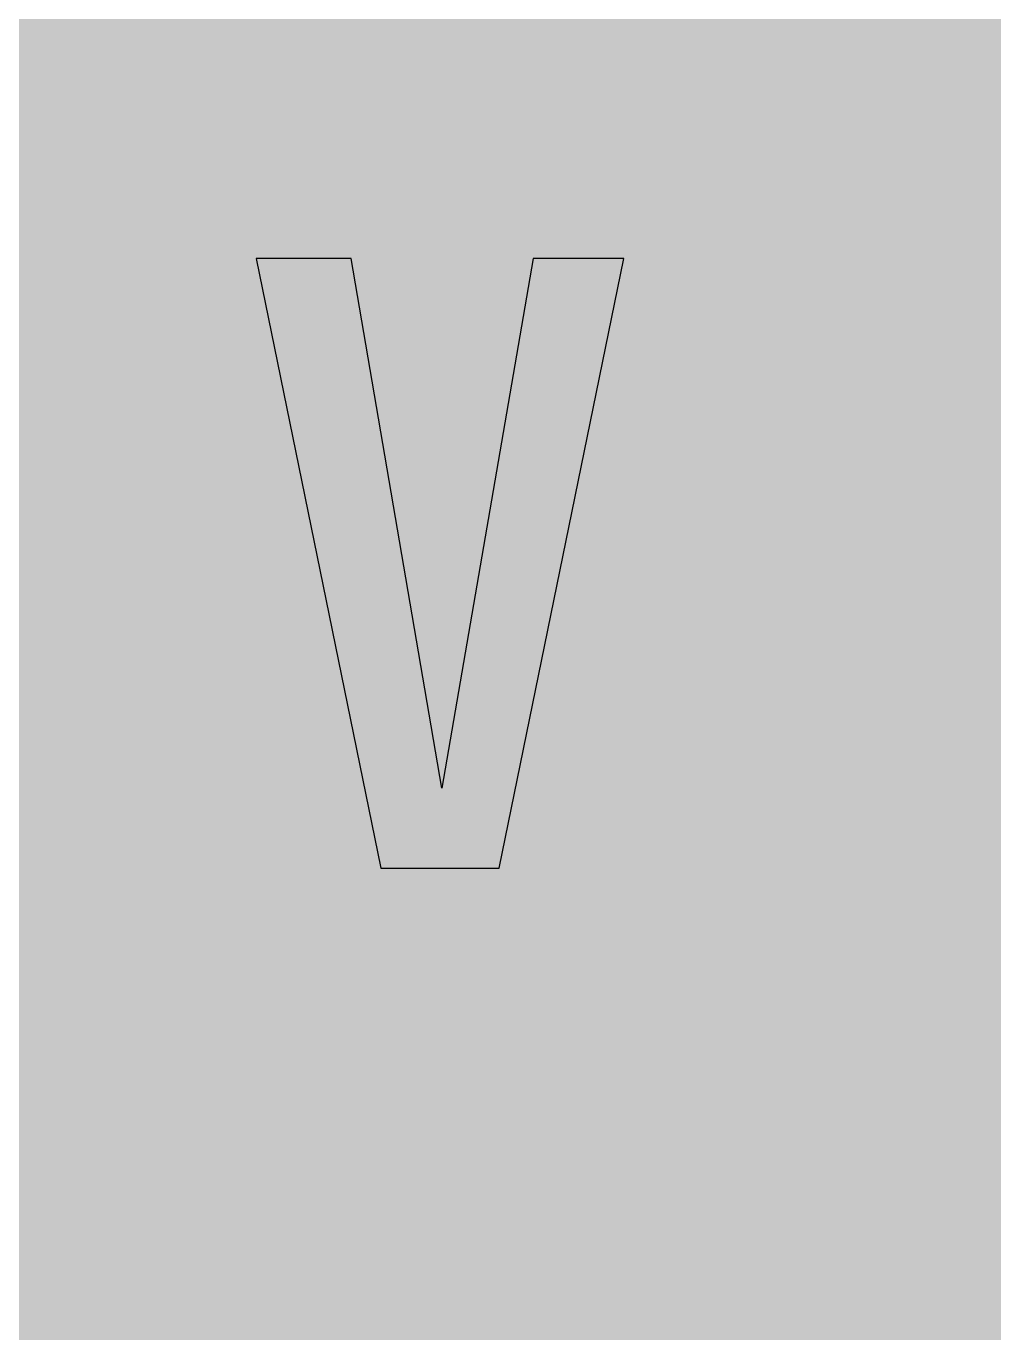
# Model space of a CAD drawing. Header units: millimetres. Extents: x 0 to 212, y 0 to 318.
# Drawn here: x 113.6 to 172.4, y 158.8 to 238.2 of the extents above; entities that cross this region are included whole.
import ezdxf

# ---------------------------------------------------------------- set-up
doc = ezdxf.new("R2010")
doc.units = ezdxf.units.MM

msp = doc.modelspace()

# ---------------------------------------------------------------- hatches: boundary and pattern name
for color, points in [(40, [(14.1633, 0.0536), (13.9878, 0.0533), (13.8125, 0.0559), (13.6373, 0.061), (13.462, 0.0686), (13.2893, 0.0787), (13.114, 0.0914), (12.9413, 0.1041), (12.7686, 0.1219), (12.5959, 0.1397), (12.4231, 0.16), (12.2504, 0.1829), (12.0777, 0.2057), (11.9075, 0.2337), (11.7373, 0.2616), (11.5672, 0.2921), (11.397, 0.3251), (11.2268, 0.3607), (11.0592, 0.3988), (10.8915, 0.4369), (10.7239, 0.4775), (10.5562, 0.5207), (10.3886, 0.5664), (10.2235, 0.6121), (10.0584, 0.6629), (9.8933, 0.7137), (9.7307, 0.7671), (9.5682, 0.8204), (9.4056, 0.8788), (9.2431, 0.9373), (9.083, 0.9982), (8.923, 1.0617), (8.763, 1.1252), (8.6055, 1.1938), (8.4455, 1.2624), (8.2906, 1.331), (8.1331, 1.4046), (7.9781, 1.4783), (7.8232, 1.5545), (7.6708, 1.6332), (7.5184, 1.7145), (7.366, 1.7958), (7.2161, 1.8796), (7.0663, 1.966), (6.919, 2.0523), (6.7716, 2.1438), (6.6243, 2.2352), (6.4795, 2.3266), (6.3348, 2.4232), (6.19, 2.5197), (6.0477, 2.6187), (5.908, 2.7178), (5.7683, 2.8194), (5.6286, 2.9235), (5.4915, 3.0302), (5.3543, 3.1369), (5.2197, 3.2461), (5.0851, 3.3579), (4.953, 3.4722), (4.8209, 3.5865), (4.6914, 3.7033), (4.5644, 3.8202), (4.4348, 3.9395), (4.3104, 4.0615), (4.1859, 4.1859), (4.0615, 4.3104), (3.9395, 4.4348), (3.8202, 4.5618), (3.7033, 4.6914), (3.5865, 4.8209), (3.4722, 4.953), (3.3579, 5.0851), (3.2487, 5.2197), (3.1369, 5.3543), (3.0302, 5.4915), (2.9235, 5.6286), (2.8194, 5.7683), (2.7178, 5.908), (2.6187, 6.0477), (2.5197, 6.19), (2.4232, 6.3348), (2.3266, 6.477), (2.2352, 6.6243), (2.1438, 6.7691), (2.0523, 6.9164), (1.966, 7.0663), (1.8796, 7.2161), (1.7958, 7.366), (1.7145, 7.5184), (1.6332, 7.6708), (1.5545, 7.8232), (1.4783, 7.9781), (1.4046, 8.1331), (1.331, 8.2906), (1.2598, 8.4455), (1.1913, 8.603), (1.1252, 8.763), (1.0592, 8.923), (0.9982, 9.083), (0.9373, 9.2431), (0.8763, 9.4056), (0.8204, 9.5682), (0.7645, 9.7307), (0.7112, 9.8933), (0.6604, 10.0584), (0.6121, 10.2235), (0.5639, 10.3911), (0.5207, 10.5562), (0.4775, 10.7239), (0.4343, 10.8915), (0.3962, 11.0592), (0.3607, 11.2268), (0.3251, 11.397), (0.2921, 11.5672), (0.2616, 11.7373), (0.2311, 11.9075), (0.2057, 12.0802), (0.1803, 12.2504), (0.1575, 12.4231), (0.1372, 12.5959), (0.1194, 12.7686), (0.1041, 12.9413), (0.0889, 13.1166), (0.0787, 13.2893), (0.0686, 13.4645), (0.061, 13.6373), (0.0559, 13.8125), (0.0508, 13.9878), (0.0508, 14.163), (0.0522, 303.4425), (0.0508, 303.6164), (0.0559, 303.7916), (0.061, 303.9669), (0.0686, 304.1396), (0.0787, 304.3149), (0.0889, 304.4876), (0.1041, 304.6628), (0.1194, 304.8356), (0.1372, 305.0083), (0.1575, 305.181), (0.1803, 305.3537), (0.2057, 305.5239), (0.2311, 305.6966), (0.2616, 305.8668), (0.2921, 306.037), (0.3251, 306.2072), (0.3607, 306.3748), (0.3962, 306.545), (0.4343, 306.7126), (0.4775, 306.8803), (0.5207, 307.0479), (0.5639, 307.213), (0.6121, 307.3781), (0.6604, 307.5432), (0.7112, 307.7083), (0.7645, 307.8734), (0.8204, 308.036), (0.8763, 308.1985), (0.9373, 308.3611), (0.9982, 308.5211), (1.0592, 308.6811), (1.1252, 308.8411), (1.1913, 308.9986), (1.2598, 309.1561), (1.331, 309.3136), (1.4046, 309.4685), (1.4783, 309.626), (1.5545, 309.7784), (1.6332, 309.9333), (1.7145, 310.0857), (1.7958, 310.2356), (1.8796, 310.388), (1.966, 310.5379), (2.0523, 310.6852), (2.1438, 310.8325), (2.2352, 310.9798), (2.3266, 311.1246), (2.4232, 311.2694), (2.5197, 311.4116), (2.6187, 311.5539), (2.7178, 311.6961), (2.8194, 311.8358), (2.9235, 311.9755), (3.0302, 312.1127), (3.1369, 312.2473), (3.2487, 312.3844), (3.3579, 312.5165), (3.4722, 312.6486), (3.5865, 312.7807), (3.7033, 312.9102), (3.8202, 313.0398), (3.9395, 313.1668), (4.0615, 313.2938), (4.1859, 313.4182), (4.3104, 313.5401), (4.4348, 313.6621), (4.5644, 313.784), (4.6914, 313.9008), (4.8209, 314.0177), (4.953, 314.132), (5.0851, 314.2437), (5.2197, 314.3555), (5.3543, 314.4647), (5.4915, 314.5739), (5.6286, 314.6781), (5.7683, 314.7822), (5.908, 314.8838), (6.0477, 314.9854), (6.19, 315.0845), (6.3348, 315.181), (6.4795, 315.275), (6.6243, 315.3689), (6.7716, 315.4604), (6.919, 315.5493), (7.0663, 315.6382), (7.2161, 315.7245), (7.366, 315.8084), (7.5184, 315.8896), (7.6708, 315.9709), (7.8232, 316.0471), (7.9781, 316.1233), (8.1331, 316.1995), (8.2906, 316.2706), (8.4455, 316.3418), (8.6055, 316.4103), (8.763, 316.4789), (8.923, 316.5424), (9.083, 316.6059), (9.2431, 316.6669), (9.4056, 316.7253), (9.5682, 316.7837), (9.7307, 316.8371), (9.8933, 316.8904), (10.0584, 316.9412), (10.2235, 316.992), (10.3886, 317.0377), (10.5562, 317.0834), (10.7239, 317.1266), (10.8915, 317.1673), (11.0592, 317.2079), (11.2268, 317.2435), (11.397, 317.279), (11.5672, 317.312), (11.7373, 317.3425), (11.9075, 317.3705), (12.0777, 317.3984), (12.2504, 317.4213), (12.4231, 317.4441), (12.5959, 317.4644), (12.7686, 317.4822), (12.9413, 317.5), (13.114, 317.5127), (13.2893, 317.5254), (13.462, 317.5356), (13.6373, 317.5432), (13.8125, 317.5483), (13.9878, 317.5508), (14.163, 317.5533), (197.6078, 317.5536), (197.7822, 317.5508), (197.9574, 317.5483), (198.1327, 317.5432), (198.3054, 317.5356), (198.4807, 317.5254), (198.6534, 317.5127), (198.8287, 317.5), (199.0014, 317.4822), (199.1741, 317.4644), (199.3468, 317.4441), (199.5195, 317.4213), (199.6897, 317.3984), (199.8624, 317.3705), (200.0326, 317.3425), (200.2028, 317.312), (200.373, 317.279), (200.5432, 317.2435), (200.7108, 317.2079), (200.8784, 317.1673), (201.0461, 317.1266), (201.2137, 317.0834), (201.3788, 317.0377), (201.5465, 316.992), (201.7116, 316.9412), (201.8767, 316.8904), (202.0392, 316.8371), (202.2018, 316.7837), (202.3643, 316.7253), (202.5269, 316.6669), (202.6869, 316.6059), (202.8469, 316.5424), (203.007, 316.4789), (203.167, 316.4103), (203.3245, 316.3418), (203.4794, 316.2706), (203.6369, 316.1995), (203.7918, 316.1233), (203.9468, 316.0471), (204.0992, 315.9709), (204.2516, 315.8896), (204.404, 315.8084), (204.5538, 315.7245), (204.7037, 315.6382), (204.8535, 315.5493), (205.0009, 315.4604), (205.1456, 315.3689), (205.293, 315.275), (205.4352, 315.181), (205.58, 315.0845), (205.7222, 314.9854), (205.8619, 314.8838), (206.0016, 314.7822), (206.1413, 314.6781), (206.2785, 314.5739), (206.4156, 314.4647), (206.5503, 314.3555), (206.6849, 314.2437), (206.817, 314.132), (206.949, 314.0177), (207.0786, 313.9008), (207.2081, 313.784), (207.3351, 313.6621), (207.4596, 313.5401), (207.584, 313.4182), (207.7085, 313.2938), (207.8304, 313.1668), (207.9498, 313.0398), (208.0666, 312.9102), (208.1835, 312.7807), (208.2978, 312.6486), (208.4121, 312.5165), (208.5238, 312.3844), (208.6331, 312.2473), (208.7397, 312.1127), (208.8464, 311.9755), (208.9506, 311.8358), (209.0522, 311.6961), (209.1512, 311.5539), (209.2503, 311.4116), (209.3468, 311.2694), (209.4433, 311.1246), (209.5348, 310.9798), (209.6262, 310.8325), (209.7176, 310.6852), (209.804, 310.5379), (209.8904, 310.388), (209.9742, 310.2356), (210.0555, 310.0857), (210.1367, 309.9333), (210.2155, 309.7784), (210.2917, 309.626), (210.3653, 309.4685), (210.439, 309.3136), (210.5076, 309.1561), (210.5762, 308.9986), (210.6447, 308.8411), (210.7082, 308.6811), (210.7717, 308.5211), (210.8327, 308.3611), (210.8911, 308.1985), (210.9495, 308.036), (211.0029, 307.8734), (211.0562, 307.7083), (211.107, 307.5432), (211.1578, 307.3781), (211.2035, 307.213), (211.2493, 307.0479), (211.2924, 306.8803), (211.3331, 306.7126), (211.3712, 306.545), (211.4093, 306.3748), (211.4448, 306.2072), (211.4779, 306.037), (211.5083, 305.8668), (211.5363, 305.6966), (211.5642, 305.5239), (211.5871, 305.3537), (211.6099, 305.181), (211.6303, 305.0083), (211.648, 304.8356), (211.6658, 304.6628), (211.6785, 304.4876), (211.6912, 304.3149), (211.7014, 304.1396), (211.709, 303.9669), (211.7141, 303.7916), (211.7166, 303.6164), (211.7166, 303.4411), (211.7189, 14.1647), (211.7166, 13.9878), (211.7141, 13.8125), (211.709, 13.6373), (211.7014, 13.4645), (211.6912, 13.2893), (211.6785, 13.1166), (211.6658, 12.9413), (211.648, 12.7686), (211.6303, 12.5959), (211.6099, 12.4231), (211.5871, 12.2504), (211.5642, 12.0802), (211.5363, 11.9075), (211.5083, 11.7373), (211.4779, 11.5672), (211.4448, 11.397), (211.4093, 11.2268), (211.3712, 11.0592), (211.3331, 10.8915), (211.2924, 10.7239), (211.2493, 10.5562), (211.2035, 10.3911), (211.1578, 10.2235), (211.107, 10.0584), (211.0562, 9.8933), (211.0029, 9.7307), (210.9495, 9.5682), (210.8911, 9.4056), (210.8327, 9.2431), (210.7717, 9.083), (210.7082, 8.923), (210.6447, 8.763), (210.5762, 8.603), (210.5076, 8.4455), (210.439, 8.2906), (210.3653, 8.1331), (210.2917, 7.9781), (210.2155, 7.8232), (210.1367, 7.6708), (210.0555, 7.5184), (209.9742, 7.366), (209.8904, 7.2161), (209.804, 7.0663), (209.7176, 6.9164), (209.6262, 6.7691), (209.5348, 6.6243), (209.4433, 6.477), (209.3468, 6.3348), (209.2503, 6.19), (209.1512, 6.0477), (209.0522, 5.908), (208.9506, 5.7683), (208.8464, 5.6286), (208.7397, 5.4915), (208.6331, 5.3543), (208.5238, 5.2197), (208.4121, 5.0851), (208.2978, 4.953), (208.1835, 4.8209), (208.0666, 4.6914), (207.9498, 4.5618), (207.8304, 4.4348), (207.7085, 4.3104), (207.584, 4.1859), (207.4596, 4.0615), (207.3351, 3.9395), (207.2081, 3.8202), (207.0786, 3.7033), (206.949, 3.5865), (206.817, 3.4722), (206.6849, 3.3579), (206.5503, 3.2461), (206.4156, 3.1369), (206.2785, 3.0302), (206.1413, 2.9235), (206.0016, 2.8194), (205.8619, 2.7178), (205.7222, 2.6187), (205.58, 2.5197), (205.4352, 2.4232), (205.293, 2.3266), (205.1456, 2.2352), (205.0009, 2.1438), (204.8535, 2.0523), (204.7037, 1.966), (204.5538, 1.8796), (204.404, 1.7958), (204.2516, 1.7145), (204.0992, 1.6332), (203.9468, 1.5545), (203.7918, 1.4783), (203.6369, 1.4046), (203.4794, 1.331), (203.3245, 1.2624), (203.167, 1.1938), (203.007, 1.1252), (202.8469, 1.0617), (202.6869, 0.9982), (202.5269, 0.9373), (202.3643, 0.8788), (202.2018, 0.8204), (202.0392, 0.7671), (201.8767, 0.7137), (201.7116, 0.6629), (201.5465, 0.6121), (201.3788, 0.5664), (201.2137, 0.5207), (201.0461, 0.4775), (200.8784, 0.4369), (200.7108, 0.3988), (200.5432, 0.3607), (200.373, 0.3251), (200.2028, 0.2921), (200.0326, 0.2616), (199.8624, 0.2337), (199.6897, 0.2057), (199.5195, 0.1829), (199.3468, 0.16), (199.1741, 0.1397), (199.0014, 0.1219), (198.8287, 0.1041), (198.6534, 0.0914), (198.4807, 0.0787), (198.3054, 0.0686), (198.1327, 0.061), (197.9574, 0.0559), (197.7822, 0.0533), (197.6069, 0.0533)]), (59, [(138.8262, 191.8928), (133.3239, 224.0661), (127.5553, 224.0661), (135.122, 187.0258), (142.3197, 187.0258), (149.8865, 224.0661), (144.3824, 224.0661)])]:
    msp.add_hatch(color=color).paths.add_polyline_path(points)
h = msp.add_hatch(color=59)
h.paths.add_polyline_path([(171.3699, 199.0365), (171.3699, 202.0531), (171.3662, 202.4405), (171.3611, 202.8241), (171.3535, 203.2025), (171.3433, 203.5759), (171.3281, 203.9442), (171.3078, 204.3049), (171.2849, 204.6605), (171.2595, 205.011), (171.2316, 205.3565), (171.1985, 205.6968), (171.1604, 206.0296), (171.1198, 206.3572), (171.0766, 206.6798), (171.0258, 206.9973), (170.975, 207.3072), (170.9191, 207.612), (170.8582, 207.9117), (170.7921, 208.2063), (170.7236, 208.4934), (170.6524, 208.7753), (170.5737, 209.0522), (170.4924, 209.3214), (170.4061, 209.5856), (170.3172, 209.8446), (170.2232, 210.0961), (170.1241, 210.3425), (170.02, 210.5838), (169.9108, 210.8175), (169.799, 211.0461), (169.6796, 211.2696), (169.5577, 211.4855), (169.4307, 211.6963), (169.2986, 211.8995), (169.1615, 212.0976), (169.0218, 212.2881), (168.8744, 212.4761), (168.722, 212.6539), (168.5646, 212.8266), (168.402, 212.9942), (168.2344, 213.1543), (168.0616, 213.3092), (167.8838, 213.4565), (167.701, 213.5988), (167.513, 213.7334), (167.32, 213.8629), (167.1193, 213.9848), (166.9136, 214.1017), (166.7053, 214.2109), (166.4868, 214.315), (166.2659, 214.4116), (166.0373, 214.5005), (165.8036, 214.5843), (165.5648, 214.6605), (165.321, 214.7316), (165.0695, 214.7951), (164.813, 214.8535), (164.5488, 214.9043), (164.2796, 214.9475), (164.0027, 214.9831), (163.7233, 215.0135), (163.4338, 215.0389), (163.1391, 215.0542), (162.8394, 215.0643), (162.5321, 215.0694), (162.2298, 215.0669), (161.9326, 215.0567), (161.6405, 215.0389), (161.3535, 215.0161), (161.0716, 214.9856), (160.7947, 214.95), (160.5229, 214.9069), (160.2562, 214.8561), (159.9946, 214.7976), (159.7381, 214.7341), (159.4866, 214.663), (159.2402, 214.5868), (158.9989, 214.5005), (158.7627, 214.409), (158.5316, 214.31), (158.3055, 214.2058), (158.0845, 214.0915), (157.8686, 213.9721), (157.6578, 213.8451), (157.4521, 213.7105), (157.2489, 213.5683), (157.0533, 213.421), (156.8628, 213.266), (156.6748, 213.1009), (156.4919, 212.9307), (156.3167, 212.7529), (156.144, 212.5675), (155.9763, 212.3745), (155.8138, 212.1764), (155.6563, 211.9681), (155.5039, 211.7522), (155.354, 211.5312), (155.2118, 211.3001), (155.0721, 211.0613), (154.94, 210.8175), (154.8105, 210.5635), (154.686, 210.3044), (154.5666, 210.0351), (154.4523, 209.7583), (154.3406, 209.4763), (154.2364, 209.1842), (154.1348, 208.8845), (154.0383, 208.5772), (153.9469, 208.2622), (153.858, 207.9396), (153.7767, 207.6069), (153.6979, 207.2691), (153.6243, 206.9211), (153.5557, 206.5655), (153.4922, 206.2023), (153.4312, 205.8314), (153.3754, 205.453), (153.3246, 205.0644), (153.2788, 204.6681), (153.2382, 204.2643), (153.2001, 203.8528), (153.1671, 203.4311), (153.1391, 203.0019), (153.1137, 202.565), (153.096, 202.1205), (153.0807, 201.6658), (153.068, 201.2036), (153.0629, 200.7337), (153.0604, 200.2536), (153.0629, 199.7253), (153.0756, 199.2097), (153.0934, 198.7067), (153.1188, 198.2165), (153.1518, 197.739), (153.1899, 197.2742), (153.2357, 196.8195), (153.289, 196.3801), (153.3474, 195.9534), (153.4135, 195.5368), (153.4846, 195.133), (153.5633, 194.7393), (153.6471, 194.3583), (153.736, 193.9874), (153.8326, 193.6293), (153.9342, 193.2813), (154.0434, 192.9435), (154.1551, 192.6184), (154.272, 192.3034), (154.3964, 191.9986), (154.526, 191.7014), (154.6581, 191.4169), (154.7978, 191.1426), (154.94, 190.8759), (155.0899, 190.6219), (155.2423, 190.3755), (155.3997, 190.1393), (155.5598, 189.9107), (155.7274, 189.6923), (155.8976, 189.4815), (156.0703, 189.2808), (156.2481, 189.0878), (156.431, 188.9023), (156.6164, 188.7271), (156.8044, 188.5594), (156.9974, 188.3994), (157.193, 188.247), (157.3911, 188.1022), (157.5943, 187.9651), (157.8, 187.8355), (158.0058, 187.7111), (158.2166, 187.5968), (158.43, 187.4876), (158.6459, 187.3834), (158.8643, 187.2869), (159.0853, 187.198), (159.3088, 187.1142), (159.5349, 187.038), (159.7609, 186.9669), (159.9895, 186.9008), (160.2207, 186.8399), (160.4518, 186.7865), (160.688, 186.7357), (160.9217, 186.6925), (161.1579, 186.6519), (161.3967, 186.6189), (161.6354, 186.5884), (161.8742, 186.563), (162.1155, 186.5401), (162.3568, 186.5249), (162.5981, 186.5122), (162.8419, 186.502), (163.0832, 186.497), (163.3271, 186.4944), (163.4642, 186.497), (163.5989, 186.4995), (163.736, 186.502), (163.8732, 186.5071), (164.0078, 186.5147), (164.145, 186.5224), (164.2796, 186.5325), (164.4167, 186.5427), (164.5514, 186.5554), (164.686, 186.5681), (164.8206, 186.5833), (164.9552, 186.5986), (165.0898, 186.6163), (165.2245, 186.6341), (165.3565, 186.6544), (165.4886, 186.6748), (165.6232, 186.6976), (165.7553, 186.7205), (165.8849, 186.7433), (166.0169, 186.7687), (166.1465, 186.7941), (166.276, 186.8221), (166.4056, 186.85), (166.5351, 186.878), (166.6621, 186.9084), (166.7891, 186.9389), (166.9136, 186.9694), (167.0406, 186.9999), (167.165, 187.0329), (167.2895, 187.0685), (167.4114, 187.1015), (167.5333, 187.137), (167.6552, 187.1726), (167.7746, 187.2082), (167.894, 187.2463), (168.0108, 187.2844), (168.1277, 187.3199), (168.2445, 187.3606), (168.3588, 187.3987), (168.4731, 187.4393), (168.5849, 187.4774), (168.6966, 187.518), (168.8084, 187.5587), (168.9176, 187.5993), (169.0243, 187.6425), (169.131, 187.6831), (169.2351, 187.7263), (169.3393, 187.767), (169.4409, 187.8101), (169.5425, 187.8533), (169.6415, 187.894), (169.738, 187.9371), (169.8346, 187.9803), (169.9311, 188.0235), (170.0225, 188.0667), (170.1165, 188.1099), (170.2054, 188.153), (170.2943, 188.1962), (170.3807, 188.2394), (170.4645, 188.2826), (170.5483, 188.3258), (170.6296, 188.3664), (170.7083, 188.4096), (170.7871, 188.4528), (169.2533, 192.3175), (169.1615, 192.2729), (169.0675, 192.2272), (168.976, 192.184), (168.8846, 192.1434), (168.7932, 192.1002), (168.7043, 192.0596), (168.6128, 192.0189), (168.5214, 191.9783), (168.4299, 191.9402), (168.3385, 191.8995), (168.2471, 191.8614), (168.1582, 191.8259), (168.0667, 191.7878), (167.9753, 191.7522), (167.8864, 191.7167), (167.7949, 191.6811), (167.706, 191.6481), (167.6146, 191.6151), (167.5257, 191.582), (167.4368, 191.549), (167.3454, 191.5185), (167.2565, 191.4881), (167.1676, 191.4576), (167.0787, 191.4271), (166.9898, 191.3992), (166.9009, 191.3712), (166.812, 191.3433), (166.7231, 191.3179), (166.6342, 191.2899), (166.5453, 191.2645), (166.4564, 191.2417), (166.37, 191.2163), (166.2811, 191.1934), (166.1922, 191.1706), (166.1058, 191.1502), (166.0169, 191.1274), (165.9306, 191.1071), (165.8442, 191.0893), (165.7553, 191.069), (165.669, 191.0512), (165.5826, 191.0334), (165.4962, 191.0156), (165.4099, 191.0004), (165.3235, 190.9851), (165.2372, 190.9699), (165.1533, 190.9572), (165.067, 190.942), (164.9806, 190.9318), (164.8968, 190.9191), (164.8104, 190.9089), (164.7266, 190.8988), (164.6428, 190.8886), (164.5564, 190.8785), (164.4726, 190.8708), (164.3888, 190.8632), (164.305, 190.8581), (164.2212, 190.8531), (164.1399, 190.848), (164.0561, 190.8429), (163.9722, 190.8404), (163.891, 190.8378), (163.8071, 190.8353), (163.7259, 190.8327), (163.6446, 190.8327), (163.5049, 190.8327), (163.3677, 190.8353), (163.2331, 190.8378), (163.0959, 190.8404), (162.9639, 190.8454), (162.8318, 190.8505), (162.6997, 190.8581), (162.5702, 190.8658), (162.4406, 190.8785), (162.3136, 190.8912), (162.1892, 190.9064), (162.0647, 190.9242), (161.9402, 190.9445), (161.8183, 190.9674), (161.6989, 190.9928), (161.5796, 191.0207), (161.4627, 191.0537), (161.3484, 191.0893), (161.2341, 191.1274), (161.1224, 191.168), (161.0106, 191.2163), (160.9014, 191.2645), (160.7947, 191.3204), (160.6906, 191.3788), (160.5864, 191.4398), (160.4848, 191.5084), (160.3832, 191.5795), (160.2867, 191.6582), (160.1902, 191.7395), (160.0962, 191.8259), (160.0048, 191.9199), (159.9133, 192.0189), (159.8244, 192.1205), (159.7381, 192.2323), (159.6542, 192.3466), (159.573, 192.4685), (159.4917, 192.598), (159.4155, 192.7327), (159.3393, 192.8749), (159.2656, 193.0222), (159.1945, 193.1772), (159.1259, 193.3397), (159.0599, 193.5099), (158.9938, 193.6877), (158.9329, 193.8706), (158.8745, 194.0636), (158.816, 194.2643), (158.7627, 194.4726), (158.7094, 194.6885), (158.6611, 194.9145), (158.6128, 195.1482), (158.5697, 195.3895), (158.5265, 195.641), (158.4884, 195.9026), (158.4503, 196.1718), (158.4173, 196.4487), (158.3868, 196.7382), (158.3563, 197.0354), (158.3309, 197.3428), (158.308, 197.6603), (158.2877, 197.9905), (158.2725, 198.3283), (158.2572, 198.6763), (158.2445, 199.0344)])
edge = h.paths.add_edge_path(flags=16)
edge.add_line((162.4281, 210.8906), (162.5625, 210.8886))
edge.add_line((162.5625, 210.8886), (162.6946, 210.8835))
edge.add_line((162.6946, 210.8835), (162.8242, 210.8784))
edge.add_line((162.8242, 210.8784), (162.9512, 210.8683))
edge.add_line((162.9512, 210.8683), (163.0756, 210.8581))
edge.add_line((163.0756, 210.8581), (163.1975, 210.8429))
edge.add_line((163.1975, 210.8429), (163.3169, 210.8251))
edge.add_line((163.3169, 210.8251), (163.4338, 210.8048))
edge.add_line((163.4338, 210.8048), (163.5481, 210.7819))
edge.add_line((163.5481, 210.7819), (163.6598, 210.7565))
edge.add_line((163.6598, 210.7565), (163.769, 210.726))
edge.add_line((163.769, 210.726), (163.8757, 210.6955))
edge.add_line((163.8757, 210.6955), (163.9799, 210.6574))
edge.add_line((163.9799, 210.6574), (164.0815, 210.6193))
edge.add_line((164.0815, 210.6193), (164.1805, 210.5762))
edge.add_line((164.1805, 210.5762), (164.277, 210.5304))
edge.add_line((164.277, 210.5304), (164.371, 210.4796))
edge.add_line((164.371, 210.4796), (164.4625, 210.4263))
edge.add_line((164.4625, 210.4263), (164.5539, 210.3704))
edge.add_line((164.5539, 210.3704), (164.6403, 210.3095))
edge.add_line((164.6403, 210.3095), (164.7241, 210.2434))
edge.add_line((164.7241, 210.2434), (164.8079, 210.1748))
edge.add_line((164.8079, 210.1748), (164.8892, 210.1012))
edge.add_line((164.8892, 210.1012), (164.9679, 210.025))
edge.add_line((164.9679, 210.025), (165.0441, 209.9437))
edge.add_line((165.0441, 209.9437), (165.1178, 209.8573))
edge.add_line((165.1178, 209.8573), (165.1889, 209.7659))
edge.add_line((165.1889, 209.7659), (165.2575, 209.6719))
edge.add_line((165.2575, 209.6719), (165.3261, 209.5729))
edge.add_line((165.3261, 209.5729), (165.3921, 209.4687))
edge.add_line((165.3921, 209.4687), (165.4556, 209.362))
edge.add_line((165.4556, 209.362), (165.5166, 209.2477))
edge.add_line((165.5166, 209.2477), (165.575, 209.1309))
edge.add_line((165.575, 209.1309), (165.6309, 209.009))
edge.add_line((165.6309, 209.009), (165.6867, 208.8794))
edge.add_line((165.6867, 208.8794), (165.7401, 208.7474))
edge.add_line((165.7401, 208.7474), (165.7909, 208.6102))
edge.add_line((165.7909, 208.6102), (165.8417, 208.468))
edge.add_line((165.8417, 208.468), (165.8874, 208.3181))
edge.add_line((165.8874, 208.3181), (165.9331, 208.1657))
edge.add_line((165.9331, 208.1657), (165.9763, 208.0057))
edge.add_line((165.9763, 208.0057), (166.0169, 207.8431))
edge.add_line((166.0169, 207.8431), (166.0576, 207.6729))
edge.add_line((166.0576, 207.6729), (166.0957, 207.4977))
edge.add_line((166.0957, 207.4977), (166.1312, 207.3148))
edge.add_line((166.1312, 207.3148), (166.1668, 207.1294))
edge.add_line((166.1668, 207.1294), (166.1998, 206.9363))
edge.add_line((166.1998, 206.9363), (166.2303, 206.7357))
edge.add_line((166.2303, 206.7357), (166.2582, 206.5325))
edge.add_line((166.2582, 206.5325), (166.2862, 206.3217))
edge.add_line((166.2862, 206.3217), (166.3116, 206.1032))
edge.add_line((166.3116, 206.1032), (166.3344, 205.8797))
edge.add_line((166.3344, 205.8797), (166.3573, 205.6511))
edge.add_line((166.3573, 205.6511), (166.3776, 205.4149))
edge.add_line((166.3776, 205.4149), (166.3979, 205.1736))
edge.add_line((166.3979, 205.1736), (166.4157, 204.9221))
edge.add_line((166.4157, 204.9221), (166.431, 204.6681))
edge.add_line((166.431, 204.6681), (166.4462, 204.4065))
edge.add_line((166.4462, 204.4065), (166.4589, 204.1373))
edge.add_line((166.4589, 204.1373), (166.4716, 203.8604))
edge.add_line((166.4716, 203.8604), (166.4792, 203.5785))
edge.add_line((166.4792, 203.5785), (166.4894, 203.2889))
edge.add_line((166.4894, 203.2889), (166.497, 202.9917))
edge.add_line((166.497, 202.9917), (166.5021, 202.6869))
edge.add_line((166.5021, 202.6869), (158.3009, 202.6885))
edge.add_line((158.3009, 202.6885), (158.3131, 203.0222))
edge.add_line((158.3131, 203.0222), (158.3284, 203.3473))
edge.add_line((158.3284, 203.3473), (158.3461, 203.6648))
edge.add_line((158.3461, 203.6648), (158.3639, 203.9747))
edge.add_line((158.3639, 203.9747), (158.3868, 204.2744))
edge.add_line((158.3868, 204.2744), (158.4096, 204.564))
edge.add_line((158.4096, 204.564), (158.435, 204.8459))
edge.add_line((158.435, 204.8459), (158.463, 205.1202))
edge.add_line((158.463, 205.1202), (158.4909, 205.3869))
edge.add_line((158.4909, 205.3869), (158.5214, 205.6435))
edge.add_line((158.5214, 205.6435), (158.5544, 205.8949))
edge.add_line((158.5544, 205.8949), (158.5874, 206.1362))
edge.add_line((158.5874, 206.1362), (158.6255, 206.3699))
edge.add_line((158.6255, 206.3699), (158.6636, 206.596))
edge.add_line((158.6636, 206.596), (158.7017, 206.8144))
edge.add_line((158.7017, 206.8144), (158.7424, 207.0278))
edge.add_line((158.7424, 207.0278), (158.7856, 207.231))
edge.add_line((158.7856, 207.231), (158.8313, 207.4291))
edge.add_line((158.8313, 207.4291), (158.877, 207.6171))
edge.add_line((158.877, 207.6171), (158.9253, 207.8025))
edge.add_line((158.9253, 207.8025), (158.9761, 207.9777))
edge.add_line((158.9761, 207.9777), (159.0269, 208.1479))
edge.add_line((159.0269, 208.1479), (159.0802, 208.3105))
edge.add_line((159.0802, 208.3105), (159.1361, 208.468))
edge.add_line((159.1361, 208.468), (159.192, 208.6178))
edge.add_line((159.192, 208.6178), (159.2504, 208.7626))
edge.add_line((159.2504, 208.7626), (159.3088, 208.9023))
edge.add_line((159.3088, 208.9023), (159.3698, 209.0344))
edge.add_line((159.3698, 209.0344), (159.4333, 209.1614))
edge.add_line((159.4333, 209.1614), (159.4968, 209.2808))
edge.add_line((159.4968, 209.2808), (159.5628, 209.3976))
edge.add_line((159.5628, 209.3976), (159.6288, 209.5068))
edge.add_line((159.6288, 209.5068), (159.6974, 209.611))
edge.add_line((159.6974, 209.611), (159.766, 209.71))
edge.add_line((159.766, 209.71), (159.8371, 209.804))
edge.add_line((159.8371, 209.804), (159.9108, 209.8954))
edge.add_line((159.9108, 209.8954), (159.9844, 209.9793))
edge.add_line((159.9844, 209.9793), (160.0606, 210.058))
edge.add_line((160.0606, 210.058), (160.1368, 210.1342))
edge.add_line((160.1368, 210.1342), (160.213, 210.2053))
edge.add_line((160.213, 210.2053), (160.2918, 210.2714))
edge.add_line((160.2918, 210.2714), (160.3731, 210.3349))
edge.add_line((160.3731, 210.3349), (160.4543, 210.3933))
edge.add_line((160.4543, 210.3933), (160.5382, 210.4466))
edge.add_line((160.5382, 210.4466), (160.622, 210.4974))
edge.add_line((160.622, 210.4974), (160.7083, 210.5431))
edge.add_line((160.7083, 210.5431), (160.7947, 210.5863))
edge.add_line((160.7947, 210.5863), (160.8811, 210.627))
edge.add_line((160.8811, 210.627), (160.97, 210.6625))
edge.add_line((160.97, 210.6625), (161.0589, 210.6955))
edge.add_line((161.0589, 210.6955), (161.1503, 210.726))
edge.add_line((161.1503, 210.726), (161.2443, 210.754))
edge.add_line((161.2443, 210.754), (161.3357, 210.7768))
edge.add_line((161.3357, 210.7768), (161.4297, 210.7997))
edge.add_line((161.4297, 210.7997), (161.5262, 210.8175))
edge.add_line((161.5262, 210.8175), (161.6227, 210.8352))
edge.add_line((161.6227, 210.8352), (161.7193, 210.8479))
edge.add_line((161.7193, 210.8479), (161.8183, 210.8606))
edge.add_line((161.8183, 210.8606), (161.9174, 210.8683))
edge.add_line((161.9174, 210.8683), (162.0164, 210.8759))
edge.add_line((162.0164, 210.8759), (162.118, 210.8835))
edge.add_line((162.118, 210.8835), (162.2196, 210.886))
edge.add_line((162.2196, 210.886), (162.3238, 210.8886))
edge.add_line((162.3238, 210.8886), (162.4279, 210.8886))

# ---------------------------------------------------------------- linework, layer by layer
at = {"color": 59}
msp.add_lwpolyline([(138.8262, 191.8928), (133.3239, 224.0661), (127.5553, 224.0661), (135.122, 187.0258), (142.3197, 187.0258), (149.8865, 224.0661), (144.3824, 224.0661), (138.8262, 191.8928)], dxfattribs=at)

doc.saveas('drawing.dxf')
